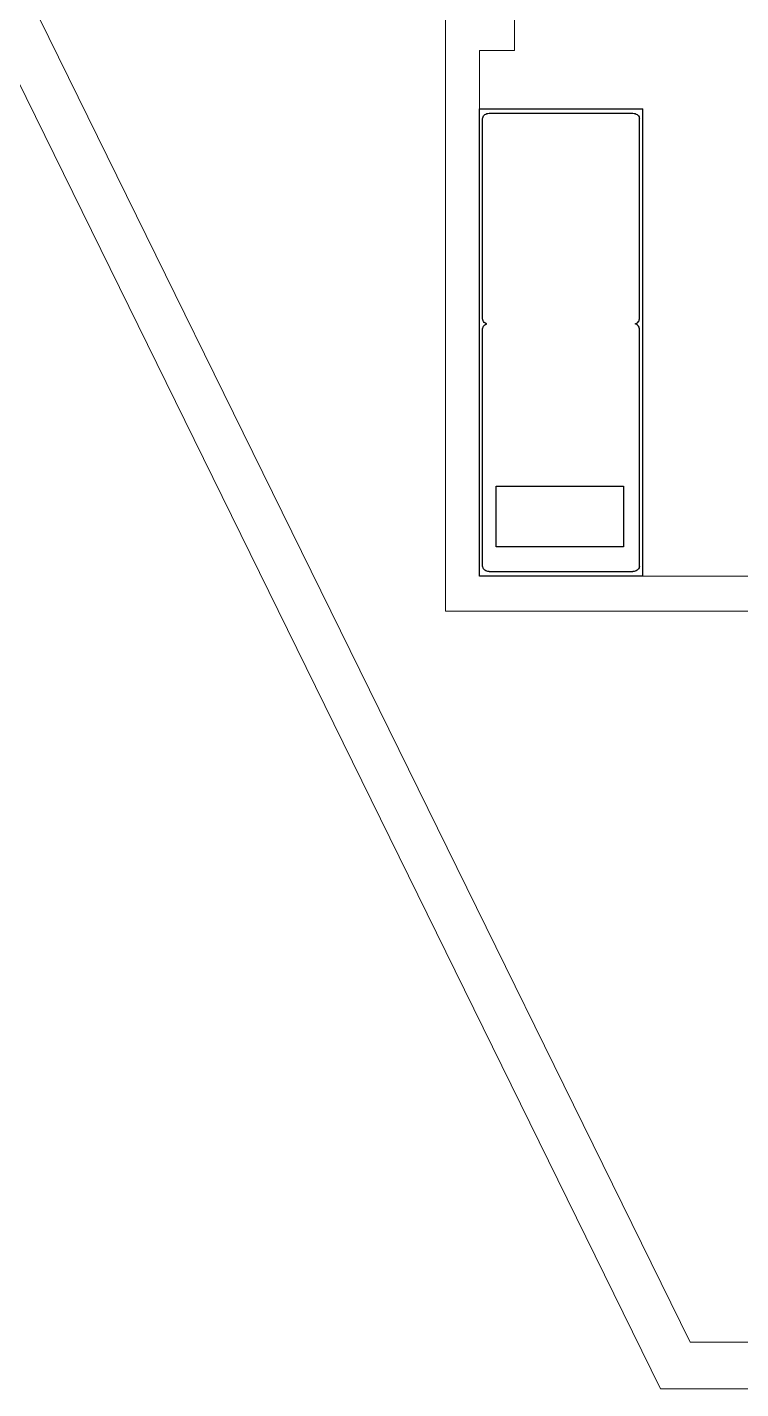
# Model space of a CAD drawing. Extents: x 741 to 1339, y 725 to 848.
# Drawn here: x 1097.54 to 1100.59, y 782.76 to 788.59 of the extents above; entities that cross this region are included whole.
import ezdxf

# ---------------------------------------------------------------- set-up
doc = ezdxf.new("R2010")
doc.units = 0
doc.header["$MEASUREMENT"] = 0
for name, color, linetype in [('Cotas', 7, 'CONTINUOUS'), ('Lay Out', 31, 'CONTINUOUS'), ('PAREDES', 7, 'CONTINUOUS')]:
    doc.layers.add(name, color=color, linetype=linetype)

# ---------------------------------------------------------------- blocks, each defined once
blk = doc.blocks.new('A$C4E226C7C')
at = {"layer": 'Lay Out'}
for p, q in [((0, 0), (0.004, 0.0004)), ((0.004, 0.0004), (0.0078, 0.0017)), ((0.0078, 0.0017), (0.0114, 0.0037)), ((0.0114, 0.0037), (0.0147, 0.0065)), ((0.0147, 0.0065), (0.0175, 0.0099)), ((0.0175, 0.0099), (0.0198, 0.0138)), ((0.0198, 0.0138), (0.0213, 0.0178)), ((0.0213, 0.0178), (0.0228, 0.0138)), ((0.0228, 0.0138), (0.0251, 0.0099)), ((0.0251, 0.0099), (0.0279, 0.0065)), ((0.0279, 0.0065), (0.0311, 0.0037)), ((0.0311, 0.0037), (0.0347, 0.0017)), ((0.0347, 0.0017), (0.0385, 0.0004)), ((0.0385, 0.0004), (0.0424, 0))]:
    blk.add_line(p, q, dxfattribs=at)
blk = doc.blocks.new('A$C3BFA15C2')
at = {"layer": 'Lay Out'}
for p, q in [((0, 0.7), (2, 0.7)), ((0, 0.7), (0, 0)), ((2, 0), (2, 0.7)), ((0.02, 0.6622), (0.0197, 0.6574)), ((0.0197, 0.0415), (0.0197, 0.6574)), ((0.0211, 0.6669), (0.02, 0.6622)), ((0.0227, 0.6712), (0.0211, 0.6669)), ((0.025, 0.6752), (0.0227, 0.6712)), ((0.0278, 0.6786), (0.025, 0.6752)), ((0.0311, 0.6814), (0.0278, 0.6786)), ((0.0347, 0.6834), (0.0311, 0.6814)), ((0.0385, 0.6846), (0.0347, 0.6834)), ((0.0425, 0.6851), (0.0385, 0.6846)), ((0.0425, 0.6851), (1.0584, 0.6851)), ((1.1008, 0.6851), (1.9586, 0.6851)), ((1.9626, 0.6846), (1.9586, 0.6851)), ((1.9664, 0.6834), (1.9626, 0.6846)), ((1.9699, 0.6814), (1.9664, 0.6834)), ((1.9732, 0.6786), (1.9699, 0.6814)), ((1.9759, 0.6752), (1.9732, 0.6786)), ((1.9782, 0.6712), (1.9759, 0.6752)), ((1.9799, 0.6669), (1.9782, 0.6712)), ((1.9809, 0.6622), (1.9799, 0.6669)), ((1.9812, 0.6574), (1.9809, 0.6622)), ((1.9812, 0.0415), (1.9812, 0.6574)), ((0.3848, 0.0831), (0.3848, 0.6163)), ((0.0197, 0.0415), (0.02, 0.0367)), ((0.02, 0.0367), (0.0211, 0.032)), ((0.0211, 0.032), (0.0227, 0.0277)), ((0.0227, 0.0277), (0.025, 0.0237)), ((0.025, 0.0237), (0.0278, 0.0203)), ((0.0278, 0.0203), (0.0311, 0.0175)), ((0.0311, 0.0175), (0.0347, 0.0155)), ((0.0347, 0.0155), (0.0385, 0.0143)), ((0.0385, 0.0143), (0.0425, 0.0138)), ((0.0425, 0.0138), (1.0584, 0.0138)), ((1.0584, 0.0138), (1.0624, 0.0143)), ((1.0624, 0.0143), (1.0662, 0.0155)), ((1.0662, 0.0155), (1.0698, 0.0175)), ((1.0698, 0.0175), (1.0731, 0.0203)), ((1.0731, 0.0203), (1.0759, 0.0237)), ((1.0759, 0.0237), (1.0782, 0.0277)), ((1.0782, 0.0277), (1.0797, 0.0316)), ((1.0797, 0.0316), (1.0812, 0.0277)), ((1.0812, 0.0277), (1.0835, 0.0237)), ((1.0835, 0.0237), (1.0863, 0.0203)), ((1.0863, 0.0203), (1.0895, 0.0175)), ((1.0895, 0.0175), (1.0931, 0.0155)), ((1.0931, 0.0155), (1.0969, 0.0143)), ((1.0969, 0.0143), (1.1008, 0.0138)), ((1.1008, 0.0138), (1.9586, 0.0138)), ((1.9586, 0.0138), (1.9626, 0.0143)), ((1.9626, 0.0143), (1.9664, 0.0155)), ((1.9664, 0.0155), (1.9699, 0.0175)), ((1.9699, 0.0175), (1.9732, 0.0203)), ((1.9732, 0.0203), (1.9759, 0.0237)), ((1.9759, 0.0237), (1.9782, 0.0277)), ((1.9782, 0.0277), (1.9799, 0.032)), ((1.9799, 0.032), (1.9809, 0.0367)), ((1.9809, 0.0367), (1.9812, 0.0415)), ((0, 0), (2, 0))]:
    blk.add_line(p, q, dxfattribs=at)
blk.add_lwpolyline([(0.3848, 0.6163), (0.1248, 0.6163), (0.1248, 0.072), (0.3848, 0.072)], close=True, dxfattribs=at)
at = {"layer": 'Cotas', "color": 8, "xscale": -1, "rotation": 180}
blk.add_blockref('A$C4E226C7C', (1.0584, 0.6851), dxfattribs=at)
blk = doc.blocks.new('Layout')
at = {"layer": 'Cotas', "color": 8, "xscale": -1, "rotation": 270}
blk.add_blockref('A$C3BFA15C2', (1153.736, 501.4854), dxfattribs=at)

msp = doc.modelspace()

# ---------------------------------------------------------------- linework, layer by layer
at = {"layer": 'Lay Out', "color": 8, "lineweight": 0}
for p, q in [((1094.1333, 795.6573), (1100.3757, 782.962)), ((1093.9333, 795.6132), (1100.2482, 782.762)), ((1100.9033, 782.962), (1100.3757, 782.962)), ((1100.9033, 782.762), (1100.2482, 782.762))]:
    msp.add_line(p, q, dxfattribs=at)
at = {"layer": 'PAREDES', "color": 7, "lineweight": 0}
for p, q in [((1099.6233, 788.492), (1099.6233, 788.842)), ((1099.4733, 788.492), (1099.6233, 788.492)), ((1099.4733, 786.242), (1099.4733, 788.492))]:
    msp.add_line(p, q, dxfattribs=at)
msp.add_lwpolyline([(1099.6233, 788.842), (1099.3833, 788.842), (1099.3833, 788.742), (1099.3283, 788.742), (1099.3283, 786.092), (1100.9033, 786.092), (1100.9033, 785.8455), (1101.0533, 785.8455), (1101.0533, 786.242), (1099.4733, 786.242)], dxfattribs=at)

# ---------------------------------------------------------------- block references
msp.add_blockref('Layout', (-54.2627, 284.7565), dxfattribs=at)

doc.saveas('drawing.dxf')
